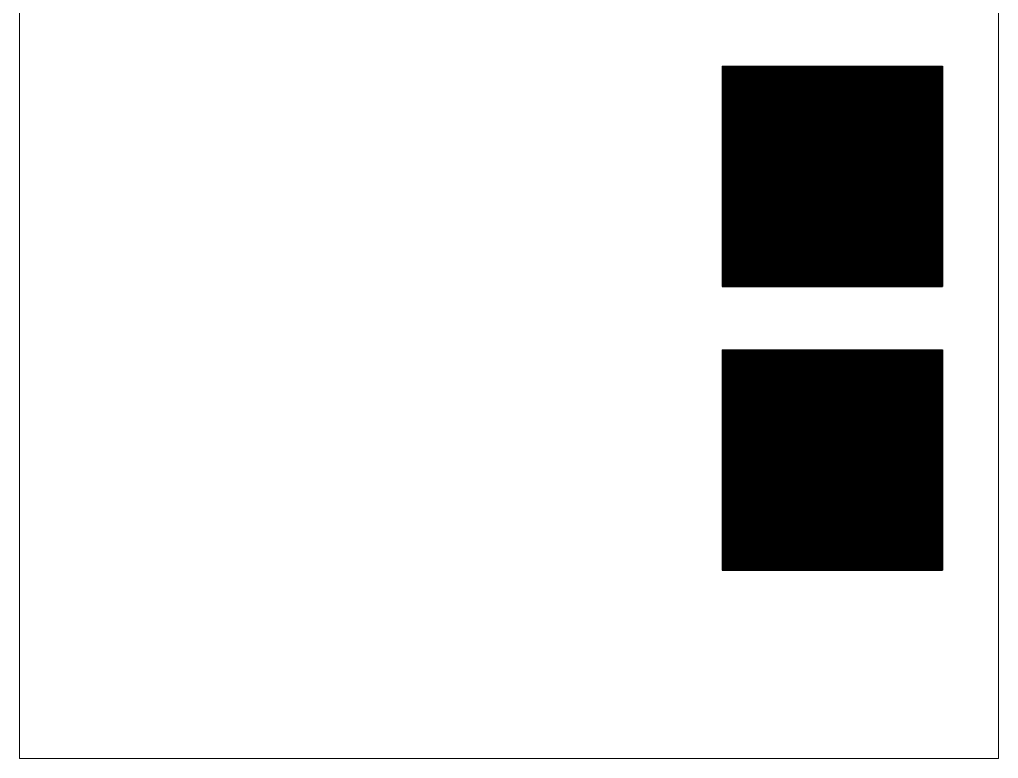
# Model space of a CAD drawing. Header units: millimetres. Extents: x 43.3 to 83.3, y 94.2 to 164.2.
# Drawn here: x 43.29 to 83.29, y 94.21 to 124.4 of the extents above; entities that cross this region are included whole.
import ezdxf

# ---------------------------------------------------------------- set-up
doc = ezdxf.new("R2010")
doc.units = ezdxf.units.MM
doc.layers.add('Rasters', color=6, linetype='Continuous')

msp = doc.modelspace()

# ---------------------------------------------------------------- linework, layer by layer
at = {"layer": 'Rasters', "linetype": 'Continuous', "lineweight": 0}
for p, q in [((43.292, 94.211), (43.292, 164.211)), ((83.292, 164.211), (83.292, 94.211)), ((83.292, 94.211), (43.292, 94.211))]:
    msp.add_line(p, q, dxfattribs=at)
at = {"layer": 'Rasters'}
for p, q in [((72, 122.5), (72, 113.5)), ((72, 122.5), (81, 122.5)), ((72, 122.45), (81, 122.45)), ((72, 122.4), (81, 122.4)), ((72.05, 122.5), (72.05, 113.5)), ((72.1, 122.5), (72.1, 113.5)), ((72.15, 122.5), (72.15, 113.5)), ((72.2, 122.5), (72.2, 113.5)), ((72.25, 122.5), (72.25, 113.5)), ((72.3, 122.5), (72.3, 113.5)), ((72.35, 122.5), (72.35, 113.5)), ((72.4, 122.5), (72.4, 113.5)), ((72.45, 122.5), (72.45, 113.5)), ((72.5, 122.5), (72.5, 113.5)), ((72.55, 122.5), (72.55, 113.5)), ((72.6, 122.5), (72.6, 113.5)), ((72.65, 122.5), (72.65, 113.5)), ((72.7, 122.5), (72.7, 113.5)), ((72.75, 122.5), (72.75, 113.5)), ((72.8, 122.5), (72.8, 113.5)), ((72.85, 122.5), (72.85, 113.5)), ((72.9, 122.5), (72.9, 113.5)), ((72.95, 122.5), (72.95, 113.5)), ((73, 122.5), (73, 113.5)), ((73.05, 122.5), (73.05, 113.5)), ((73.1, 122.5), (73.1, 113.5)), ((73.15, 122.5), (73.15, 113.5)), ((73.2, 122.5), (73.2, 113.5)), ((73.25, 122.5), (73.25, 113.5)), ((73.3, 122.5), (73.3, 113.5)), ((73.35, 122.5), (73.35, 113.5)), ((73.4, 122.5), (73.4, 113.5)), ((73.45, 122.5), (73.45, 113.5)), ((73.5, 122.5), (73.5, 113.5)), ((73.55, 122.5), (73.55, 113.5)), ((73.6, 122.5), (73.6, 113.5)), ((73.65, 122.5), (73.65, 113.5)), ((73.7, 122.5), (73.7, 113.5)), ((73.75, 122.5), (73.75, 113.5)), ((73.8, 122.5), (73.8, 113.5)), ((73.85, 122.5), (73.85, 113.5)), ((73.9, 122.5), (73.9, 113.5)), ((73.95, 122.5), (73.95, 113.5)), ((74, 122.5), (74, 113.5)), ((74.05, 122.5), (74.05, 113.5)), ((74.1, 122.5), (74.1, 113.5)), ((74.15, 122.5), (74.15, 113.5)), ((74.2, 122.5), (74.2, 113.5)), ((74.25, 122.5), (74.25, 113.5)), ((74.3, 122.5), (74.3, 113.5)), ((74.35, 122.5), (74.35, 113.5)), ((74.4, 122.5), (74.4, 113.5)), ((74.45, 122.5), (74.45, 113.5)), ((74.5, 122.5), (74.5, 113.5)), ((74.55, 122.5), (74.55, 113.5)), ((74.6, 122.5), (74.6, 113.5)), ((74.65, 122.5), (74.65, 113.5)), ((74.7, 122.5), (74.7, 113.5)), ((74.75, 122.5), (74.75, 113.5)), ((74.8, 122.5), (74.8, 113.5)), ((74.85, 122.5), (74.85, 113.5)), ((74.9, 122.5), (74.9, 113.5)), ((74.95, 122.5), (74.95, 113.5)), ((75, 122.5), (75, 113.5)), ((75.05, 122.5), (75.05, 113.5)), ((75.1, 122.5), (75.1, 113.5)), ((75.15, 122.5), (75.15, 113.5)), ((75.2, 122.5), (75.2, 113.5)), ((75.25, 122.5), (75.25, 113.5)), ((75.3, 122.5), (75.3, 113.5)), ((75.35, 122.5), (75.35, 113.5)), ((75.4, 122.5), (75.4, 113.5)), ((75.45, 122.5), (75.45, 113.5)), ((75.5, 122.5), (75.5, 113.5)), ((75.55, 122.5), (75.55, 113.5)), ((75.6, 122.5), (75.6, 113.5)), ((75.65, 122.5), (75.65, 113.5)), ((75.7, 122.5), (75.7, 113.5)), ((75.75, 122.5), (75.75, 113.5)), ((75.8, 122.5), (75.8, 113.5)), ((75.85, 122.5), (75.85, 113.5)), ((75.9, 122.5), (75.9, 113.5)), ((75.95, 122.5), (75.95, 113.5)), ((76, 122.5), (76, 113.5)), ((76.05, 122.5), (76.05, 113.5)), ((76.1, 122.5), (76.1, 113.5)), ((76.15, 122.5), (76.15, 113.5)), ((76.2, 122.5), (76.2, 113.5)), ((76.25, 122.5), (76.25, 113.5)), ((76.3, 122.5), (76.3, 113.5)), ((76.35, 122.5), (76.35, 113.5)), ((76.4, 122.5), (76.4, 113.5)), ((76.45, 122.5), (76.45, 113.5)), ((76.5, 122.5), (76.5, 113.5)), ((76.55, 122.5), (76.55, 113.5)), ((76.6, 122.5), (76.6, 113.5)), ((76.65, 122.5), (76.65, 113.5)), ((76.7, 122.5), (76.7, 113.5)), ((76.75, 122.5), (76.75, 113.5)), ((76.8, 122.5), (76.8, 113.5)), ((76.85, 122.5), (76.85, 113.5)), ((76.9, 122.5), (76.9, 113.5)), ((76.95, 122.5), (76.95, 113.5)), ((77, 122.5), (77, 113.5)), ((77.05, 122.5), (77.05, 113.5)), ((77.1, 122.5), (77.1, 113.5)), ((77.15, 122.5), (77.15, 113.5)), ((77.2, 122.5), (77.2, 113.5)), ((77.25, 122.5), (77.25, 113.5)), ((77.3, 122.5), (77.3, 113.5)), ((77.35, 122.5), (77.35, 113.5)), ((77.4, 122.5), (77.4, 113.5)), ((77.45, 122.5), (77.45, 113.5)), ((77.5, 122.5), (77.5, 113.5)), ((77.55, 122.5), (77.55, 113.5)), ((77.6, 122.5), (77.6, 113.5)), ((77.65, 122.5), (77.65, 113.5)), ((77.7, 122.5), (77.7, 113.5)), ((77.75, 122.5), (77.75, 113.5)), ((77.8, 122.5), (77.8, 113.5)), ((77.85, 122.5), (77.85, 113.5)), ((77.9, 122.5), (77.9, 113.5)), ((77.95, 122.5), (77.95, 113.5)), ((78, 122.5), (78, 113.5)), ((78.05, 122.5), (78.05, 113.5)), ((78.1, 122.5), (78.1, 113.5)), ((78.15, 122.5), (78.15, 113.5)), ((78.2, 122.5), (78.2, 113.5)), ((78.25, 122.5), (78.25, 113.5)), ((78.3, 122.5), (78.3, 113.5)), ((78.35, 122.5), (78.35, 113.5)), ((78.4, 122.5), (78.4, 113.5)), ((78.45, 122.5), (78.45, 113.5)), ((78.5, 122.5), (78.5, 113.5)), ((78.55, 122.5), (78.55, 113.5)), ((78.6, 122.5), (78.6, 113.5)), ((78.65, 122.5), (78.65, 113.5)), ((78.7, 122.5), (78.7, 113.5)), ((78.75, 122.5), (78.75, 113.5)), ((78.8, 122.5), (78.8, 113.5)), ((78.85, 122.5), (78.85, 113.5)), ((78.9, 122.5), (78.9, 113.5)), ((78.95, 122.5), (78.95, 113.5)), ((79, 122.5), (79, 113.5)), ((79.05, 122.5), (79.05, 113.5)), ((79.1, 122.5), (79.1, 113.5)), ((79.15, 122.5), (79.15, 113.5)), ((79.2, 122.5), (79.2, 113.5)), ((79.25, 122.5), (79.25, 113.5)), ((79.3, 122.5), (79.3, 113.5)), ((79.35, 122.5), (79.35, 113.5)), ((79.4, 122.5), (79.4, 113.5)), ((79.45, 122.5), (79.45, 113.5)), ((79.5, 122.5), (79.5, 113.5)), ((79.55, 122.5), (79.55, 113.5)), ((79.6, 122.5), (79.6, 113.5)), ((79.65, 122.5), (79.65, 113.5)), ((79.7, 122.5), (79.7, 113.5)), ((79.75, 122.5), (79.75, 113.5)), ((79.8, 122.5), (79.8, 113.5)), ((79.85, 122.5), (79.85, 113.5)), ((79.9, 122.5), (79.9, 113.5)), ((79.95, 122.5), (79.95, 113.5)), ((80, 122.5), (80, 113.5)), ((80.05, 122.5), (80.05, 113.5)), ((80.1, 122.5), (80.1, 113.5)), ((80.15, 122.5), (80.15, 113.5)), ((80.2, 122.5), (80.2, 113.5)), ((80.25, 122.5), (80.25, 113.5)), ((80.3, 122.5), (80.3, 113.5)), ((80.35, 122.5), (80.35, 113.5)), ((80.4, 122.5), (80.4, 113.5)), ((80.45, 122.5), (80.45, 113.5)), ((80.5, 122.5), (80.5, 113.5)), ((80.55, 122.5), (80.55, 113.5)), ((80.6, 122.5), (80.6, 113.5)), ((80.65, 122.5), (80.65, 113.5)), ((80.7, 122.5), (80.7, 113.5)), ((80.75, 122.5), (80.75, 113.5)), ((80.8, 122.5), (80.8, 113.5)), ((80.85, 122.5), (80.85, 113.5)), ((80.9, 122.5), (80.9, 113.5)), ((80.95, 122.5), (80.95, 113.5)), ((81, 122.5), (81, 113.5)), ((72, 122.35), (81, 122.35)), ((72, 122.3), (81, 122.3)), ((72, 122.25), (81, 122.25)), ((72, 122.2), (81, 122.2)), ((72, 122.15), (81, 122.15)), ((72, 122.1), (81, 122.1)), ((72, 122.05), (81, 122.05)), ((72, 122), (81, 122)), ((72, 121.95), (81, 121.95)), ((72, 121.9), (81, 121.9)), ((72, 121.85), (81, 121.85)), ((72, 121.8), (81, 121.8)), ((72, 121.75), (81, 121.75)), ((72, 121.7), (81, 121.7)), ((72, 121.65), (81, 121.65)), ((72, 121.6), (81, 121.6)), ((72, 121.55), (81, 121.55)), ((72, 121.5), (81, 121.5)), ((72, 121.45), (81, 121.45)), ((72, 121.4), (81, 121.4)), ((72, 121.35), (81, 121.35)), ((72, 121.3), (81, 121.3)), ((72, 121.25), (81, 121.25)), ((72, 121.2), (81, 121.2)), ((72, 121.15), (81, 121.15)), ((72, 121.1), (81, 121.1)), ((72, 121.05), (81, 121.05)), ((72, 121), (81, 121)), ((72, 120.95), (81, 120.95)), ((72, 120.9), (81, 120.9)), ((72, 120.85), (81, 120.85)), ((72, 120.8), (81, 120.8)), ((72, 120.75), (81, 120.75)), ((72, 120.7), (81, 120.7)), ((72, 120.65), (81, 120.65)), ((72, 120.6), (81, 120.6)), ((72, 120.55), (81, 120.55)), ((72, 120.5), (81, 120.5)), ((72, 120.45), (81, 120.45)), ((72, 120.4), (81, 120.4)), ((72, 120.35), (81, 120.35)), ((72, 120.3), (81, 120.3)), ((72, 120.25), (81, 120.25)), ((72, 120.2), (81, 120.2)), ((72, 120.15), (81, 120.15)), ((72, 120.1), (81, 120.1)), ((72, 120.05), (81, 120.05)), ((72, 120), (81, 120)), ((72, 119.95), (81, 119.95)), ((72, 119.9), (81, 119.9)), ((72, 119.85), (81, 119.85)), ((72, 119.8), (81, 119.8)), ((72, 119.75), (81, 119.75)), ((72, 119.7), (81, 119.7)), ((72, 119.65), (81, 119.65)), ((72, 119.6), (81, 119.6)), ((72, 119.55), (81, 119.55)), ((72, 119.5), (81, 119.5)), ((72, 119.45), (81, 119.45)), ((72, 119.4), (81, 119.4)), ((72, 119.35), (81, 119.35)), ((72, 119.3), (81, 119.3)), ((72, 119.25), (81, 119.25)), ((72, 119.2), (81, 119.2)), ((72, 119.15), (81, 119.15)), ((72, 119.1), (81, 119.1)), ((72, 119.05), (81, 119.05)), ((72, 119), (81, 119)), ((72, 118.95), (81, 118.95)), ((72, 118.9), (81, 118.9)), ((72, 118.85), (81, 118.85)), ((72, 118.8), (81, 118.8)), ((72, 118.75), (81, 118.75)), ((72, 118.7), (81, 118.7)), ((72, 118.65), (81, 118.65)), ((72, 118.6), (81, 118.6)), ((72, 118.55), (81, 118.55)), ((72, 118.5), (81, 118.5)), ((72, 118.45), (81, 118.45)), ((72, 118.4), (81, 118.4)), ((72, 118.35), (81, 118.35)), ((72, 118.3), (81, 118.3)), ((72, 118.25), (81, 118.25)), ((72, 118.2), (81, 118.2)), ((72, 118.15), (81, 118.15)), ((72, 118.1), (81, 118.1)), ((72, 118.05), (81, 118.05)), ((72, 118), (81, 118)), ((72, 117.95), (81, 117.95)), ((72, 117.9), (81, 117.9)), ((72, 117.85), (81, 117.85)), ((72, 117.8), (81, 117.8)), ((72, 117.75), (81, 117.75)), ((72, 117.7), (81, 117.7)), ((72, 117.65), (81, 117.65)), ((72, 117.6), (81, 117.6)), ((72, 117.55), (81, 117.55)), ((72, 117.5), (81, 117.5)), ((72, 117.45), (81, 117.45)), ((72, 117.4), (81, 117.4)), ((72, 117.35), (81, 117.35)), ((72, 117.3), (81, 117.3)), ((72, 117.25), (81, 117.25)), ((72, 117.2), (81, 117.2)), ((72, 117.15), (81, 117.15)), ((72, 117.1), (81, 117.1)), ((72, 117.05), (81, 117.05)), ((72, 117), (81, 117)), ((72, 116.95), (81, 116.95)), ((72, 116.9), (81, 116.9)), ((72, 116.85), (81, 116.85)), ((72, 116.8), (81, 116.8)), ((72, 116.75), (81, 116.75)), ((72, 116.7), (81, 116.7)), ((72, 116.65), (81, 116.65)), ((72, 116.6), (81, 116.6)), ((72, 116.55), (81, 116.55)), ((72, 116.5), (81, 116.5)), ((72, 116.45), (81, 116.45)), ((72, 116.4), (81, 116.4)), ((72, 116.35), (81, 116.35)), ((72, 116.3), (81, 116.3)), ((72, 116.25), (81, 116.25)), ((72, 116.2), (81, 116.2)), ((72, 116.15), (81, 116.15)), ((72, 116.1), (81, 116.1)), ((72, 116.05), (81, 116.05)), ((72, 116), (81, 116)), ((72, 115.95), (81, 115.95)), ((72, 115.9), (81, 115.9)), ((72, 115.85), (81, 115.85)), ((72, 115.8), (81, 115.8)), ((72, 115.75), (81, 115.75)), ((72, 115.7), (81, 115.7)), ((72, 115.65), (81, 115.65)), ((72, 115.6), (81, 115.6)), ((72, 115.55), (81, 115.55)), ((72, 115.5), (81, 115.5)), ((72, 115.45), (81, 115.45)), ((72, 115.4), (81, 115.4)), ((72, 115.35), (81, 115.35)), ((72, 115.3), (81, 115.3)), ((72, 115.25), (81, 115.25)), ((72, 115.2), (81, 115.2)), ((72, 115.15), (81, 115.15)), ((72, 115.1), (81, 115.1)), ((72, 115.05), (81, 115.05)), ((72, 115), (81, 115)), ((72, 114.95), (81, 114.95)), ((72, 114.9), (81, 114.9)), ((72, 114.85), (81, 114.85)), ((72, 114.8), (81, 114.8)), ((72, 114.75), (81, 114.75)), ((72, 114.7), (81, 114.7)), ((72, 114.65), (81, 114.65)), ((72, 114.6), (81, 114.6)), ((72, 114.55), (81, 114.55)), ((72, 114.5), (81, 114.5)), ((72, 114.45), (81, 114.45)), ((72, 114.4), (81, 114.4)), ((72, 114.35), (81, 114.35)), ((72, 114.3), (81, 114.3)), ((72, 114.25), (81, 114.25)), ((72, 114.2), (81, 114.2)), ((72, 114.15), (81, 114.15)), ((72, 114.1), (81, 114.1)), ((72, 114.05), (81, 114.05)), ((72, 114), (81, 114)), ((72, 113.95), (81, 113.95)), ((72, 113.9), (81, 113.9)), ((72, 113.85), (81, 113.85)), ((72, 113.8), (81, 113.8)), ((72, 113.75), (81, 113.75)), ((72, 113.7), (81, 113.7)), ((72, 113.65), (81, 113.65)), ((72, 113.6), (81, 113.6)), ((72, 113.55), (81, 113.55)), ((72, 113.5), (81, 113.5)), ((72, 110.9), (72, 101.9)), ((72, 110.9), (81, 110.9)), ((72, 110.85), (81, 110.85)), ((72, 110.8), (81, 110.8)), ((72.05, 110.9), (72.05, 101.9)), ((72.1, 110.9), (72.1, 101.9)), ((72.15, 110.9), (72.15, 101.9)), ((72.2, 110.9), (72.2, 101.9)), ((72.25, 110.9), (72.25, 101.9)), ((72.3, 110.9), (72.3, 101.9)), ((72.35, 110.9), (72.35, 101.9)), ((72.4, 110.9), (72.4, 101.9)), ((72.45, 110.9), (72.45, 101.9)), ((72.5, 110.9), (72.5, 101.9)), ((72.55, 110.9), (72.55, 101.9)), ((72.6, 110.9), (72.6, 101.9)), ((72.65, 110.9), (72.65, 101.9)), ((72.7, 110.9), (72.7, 101.9)), ((72.75, 110.9), (72.75, 101.9)), ((72.8, 110.9), (72.8, 101.9)), ((72.85, 110.9), (72.85, 101.9)), ((72.9, 110.9), (72.9, 101.9)), ((72.95, 110.9), (72.95, 101.9)), ((73, 110.9), (73, 101.9)), ((73.05, 110.9), (73.05, 101.9)), ((73.1, 110.9), (73.1, 101.9)), ((73.15, 110.9), (73.15, 101.9)), ((73.2, 110.9), (73.2, 101.9)), ((73.25, 110.9), (73.25, 101.9)), ((73.3, 110.9), (73.3, 101.9)), ((73.35, 110.9), (73.35, 101.9)), ((73.4, 110.9), (73.4, 101.9)), ((73.45, 110.9), (73.45, 101.9)), ((73.5, 110.9), (73.5, 101.9)), ((73.55, 110.9), (73.55, 101.9)), ((73.6, 110.9), (73.6, 101.9)), ((73.65, 110.9), (73.65, 101.9)), ((73.7, 110.9), (73.7, 101.9)), ((73.75, 110.9), (73.75, 101.9)), ((73.8, 110.9), (73.8, 101.9)), ((73.85, 110.9), (73.85, 101.9)), ((73.9, 110.9), (73.9, 101.9)), ((73.95, 110.9), (73.95, 101.9)), ((74, 110.9), (74, 101.9)), ((74.05, 110.9), (74.05, 101.9)), ((74.1, 110.9), (74.1, 101.9)), ((74.15, 110.9), (74.15, 101.9)), ((74.2, 110.9), (74.2, 101.9)), ((74.25, 110.9), (74.25, 101.9)), ((74.3, 110.9), (74.3, 101.9)), ((74.35, 110.9), (74.35, 101.9)), ((74.4, 110.9), (74.4, 101.9)), ((74.45, 110.9), (74.45, 101.9)), ((74.5, 110.9), (74.5, 101.9)), ((74.55, 110.9), (74.55, 101.9)), ((74.6, 110.9), (74.6, 101.9)), ((74.65, 110.9), (74.65, 101.9)), ((74.7, 110.9), (74.7, 101.9)), ((74.75, 110.9), (74.75, 101.9)), ((74.8, 110.9), (74.8, 101.9)), ((74.85, 110.9), (74.85, 101.9)), ((74.9, 110.9), (74.9, 101.9)), ((74.95, 110.9), (74.95, 101.9)), ((75, 110.9), (75, 101.9)), ((75.05, 110.9), (75.05, 101.9)), ((75.1, 110.9), (75.1, 101.9)), ((75.15, 110.9), (75.15, 101.9)), ((75.2, 110.9), (75.2, 101.9)), ((75.25, 110.9), (75.25, 101.9)), ((75.3, 110.9), (75.3, 101.9)), ((75.35, 110.9), (75.35, 101.9)), ((75.4, 110.9), (75.4, 101.9)), ((75.45, 110.9), (75.45, 101.9)), ((75.5, 110.9), (75.5, 101.9)), ((75.55, 110.9), (75.55, 101.9)), ((75.6, 110.9), (75.6, 101.9)), ((75.65, 110.9), (75.65, 101.9)), ((75.7, 110.9), (75.7, 101.9)), ((75.75, 110.9), (75.75, 101.9)), ((75.8, 110.9), (75.8, 101.9)), ((75.85, 110.9), (75.85, 101.9)), ((75.9, 110.9), (75.9, 101.9)), ((75.95, 110.9), (75.95, 101.9)), ((76, 110.9), (76, 101.9)), ((76.05, 110.9), (76.05, 101.9)), ((76.1, 110.9), (76.1, 101.9)), ((76.15, 110.9), (76.15, 101.9)), ((76.2, 110.9), (76.2, 101.9)), ((76.25, 110.9), (76.25, 101.9)), ((76.3, 110.9), (76.3, 101.9)), ((76.35, 110.9), (76.35, 101.9)), ((76.4, 110.9), (76.4, 101.9)), ((76.45, 110.9), (76.45, 101.9)), ((76.5, 110.9), (76.5, 101.9)), ((76.55, 110.9), (76.55, 101.9)), ((76.6, 110.9), (76.6, 101.9)), ((76.65, 110.9), (76.65, 101.9)), ((76.7, 110.9), (76.7, 101.9)), ((76.75, 110.9), (76.75, 101.9)), ((76.8, 110.9), (76.8, 101.9)), ((76.85, 110.9), (76.85, 101.9)), ((76.9, 110.9), (76.9, 101.9)), ((76.95, 110.9), (76.95, 101.9)), ((77, 110.9), (77, 101.9)), ((77.05, 110.9), (77.05, 101.9)), ((77.1, 110.9), (77.1, 101.9)), ((77.15, 110.9), (77.15, 101.9)), ((77.2, 110.9), (77.2, 101.9)), ((77.25, 110.9), (77.25, 101.9)), ((77.3, 110.9), (77.3, 101.9)), ((77.35, 110.9), (77.35, 101.9)), ((77.4, 110.9), (77.4, 101.9)), ((77.45, 110.9), (77.45, 101.9)), ((77.5, 110.9), (77.5, 101.9)), ((77.55, 110.9), (77.55, 101.9)), ((77.6, 110.9), (77.6, 101.9)), ((77.65, 110.9), (77.65, 101.9)), ((77.7, 110.9), (77.7, 101.9)), ((77.75, 110.9), (77.75, 101.9)), ((77.8, 110.9), (77.8, 101.9)), ((77.85, 110.9), (77.85, 101.9)), ((77.9, 110.9), (77.9, 101.9)), ((77.95, 110.9), (77.95, 101.9)), ((78, 110.9), (78, 101.9)), ((78.05, 110.9), (78.05, 101.9)), ((78.1, 110.9), (78.1, 101.9)), ((78.15, 110.9), (78.15, 101.9)), ((78.2, 110.9), (78.2, 101.9)), ((78.25, 110.9), (78.25, 101.9)), ((78.3, 110.9), (78.3, 101.9)), ((78.35, 110.9), (78.35, 101.9)), ((78.4, 110.9), (78.4, 101.9)), ((78.45, 110.9), (78.45, 101.9)), ((78.5, 110.9), (78.5, 101.9)), ((78.55, 110.9), (78.55, 101.9)), ((78.6, 110.9), (78.6, 101.9)), ((78.65, 110.9), (78.65, 101.9)), ((78.7, 110.9), (78.7, 101.9)), ((78.75, 110.9), (78.75, 101.9)), ((78.8, 110.9), (78.8, 101.9)), ((78.85, 110.9), (78.85, 101.9)), ((78.9, 110.9), (78.9, 101.9)), ((78.95, 110.9), (78.95, 101.9)), ((79, 110.9), (79, 101.9)), ((79.05, 110.9), (79.05, 101.9)), ((79.1, 110.9), (79.1, 101.9)), ((79.15, 110.9), (79.15, 101.9)), ((79.2, 110.9), (79.2, 101.9)), ((79.25, 110.9), (79.25, 101.9)), ((79.3, 110.9), (79.3, 101.9)), ((79.35, 110.9), (79.35, 101.9)), ((79.4, 110.9), (79.4, 101.9)), ((79.45, 110.9), (79.45, 101.9)), ((79.5, 110.9), (79.5, 101.9)), ((79.55, 110.9), (79.55, 101.9)), ((79.6, 110.9), (79.6, 101.9)), ((79.65, 110.9), (79.65, 101.9)), ((79.7, 110.9), (79.7, 101.9)), ((79.75, 110.9), (79.75, 101.9)), ((79.8, 110.9), (79.8, 101.9)), ((79.85, 110.9), (79.85, 101.9)), ((79.9, 110.9), (79.9, 101.9)), ((79.95, 110.9), (79.95, 101.9)), ((80, 110.9), (80, 101.9)), ((80.05, 110.9), (80.05, 101.9)), ((80.1, 110.9), (80.1, 101.9)), ((80.15, 110.9), (80.15, 101.9)), ((80.2, 110.9), (80.2, 101.9)), ((80.25, 110.9), (80.25, 101.9)), ((80.3, 110.9), (80.3, 101.9)), ((80.35, 110.9), (80.35, 101.9)), ((80.4, 110.9), (80.4, 101.9)), ((80.45, 110.9), (80.45, 101.9)), ((80.5, 110.9), (80.5, 101.9)), ((80.55, 110.9), (80.55, 101.9)), ((80.6, 110.9), (80.6, 101.9)), ((80.65, 110.9), (80.65, 101.9)), ((80.7, 110.9), (80.7, 101.9)), ((80.75, 110.9), (80.75, 101.9)), ((80.8, 110.9), (80.8, 101.9)), ((80.85, 110.9), (80.85, 101.9)), ((80.9, 110.9), (80.9, 101.9)), ((80.95, 110.9), (80.95, 101.9)), ((81, 110.9), (81, 101.9)), ((72, 110.75), (81, 110.75)), ((72, 110.7), (81, 110.7)), ((72, 110.65), (81, 110.65)), ((72, 110.6), (81, 110.6)), ((72, 110.55), (81, 110.55)), ((72, 110.5), (81, 110.5)), ((72, 110.45), (81, 110.45)), ((72, 110.4), (81, 110.4)), ((72, 110.35), (81, 110.35)), ((72, 110.3), (81, 110.3)), ((72, 110.25), (81, 110.25)), ((72, 110.2), (81, 110.2)), ((72, 110.15), (81, 110.15)), ((72, 110.1), (81, 110.1)), ((72, 110.05), (81, 110.05)), ((72, 110), (81, 110)), ((72, 109.95), (81, 109.95)), ((72, 109.9), (81, 109.9)), ((72, 109.85), (81, 109.85)), ((72, 109.8), (81, 109.8)), ((72, 109.75), (81, 109.75)), ((72, 109.7), (81, 109.7)), ((72, 109.65), (81, 109.65)), ((72, 109.6), (81, 109.6)), ((72, 109.55), (81, 109.55)), ((72, 109.5), (81, 109.5)), ((72, 109.45), (81, 109.45)), ((72, 109.4), (81, 109.4)), ((72, 109.35), (81, 109.35)), ((72, 109.3), (81, 109.3)), ((72, 109.25), (81, 109.25)), ((72, 109.2), (81, 109.2)), ((72, 109.15), (81, 109.15)), ((72, 109.1), (81, 109.1)), ((72, 109.05), (81, 109.05)), ((72, 109), (81, 109)), ((72, 108.95), (81, 108.95)), ((72, 108.9), (81, 108.9)), ((72, 108.85), (81, 108.85)), ((72, 108.8), (81, 108.8)), ((72, 108.75), (81, 108.75)), ((72, 108.7), (81, 108.7)), ((72, 108.65), (81, 108.65)), ((72, 108.6), (81, 108.6)), ((72, 108.55), (81, 108.55)), ((72, 108.5), (81, 108.5)), ((72, 108.45), (81, 108.45)), ((72, 108.4), (81, 108.4)), ((72, 108.35), (81, 108.35)), ((72, 108.3), (81, 108.3)), ((72, 108.25), (81, 108.25)), ((72, 108.2), (81, 108.2)), ((72, 108.15), (81, 108.15)), ((72, 108.1), (81, 108.1)), ((72, 108.05), (81, 108.05)), ((72, 108), (81, 108)), ((72, 107.95), (81, 107.95)), ((72, 107.9), (81, 107.9)), ((72, 107.85), (81, 107.85)), ((72, 107.8), (81, 107.8)), ((72, 107.75), (81, 107.75)), ((72, 107.7), (81, 107.7)), ((72, 107.65), (81, 107.65)), ((72, 107.6), (81, 107.6)), ((72, 107.55), (81, 107.55)), ((72, 107.5), (81, 107.5)), ((72, 107.45), (81, 107.45)), ((72, 107.4), (81, 107.4)), ((72, 107.35), (81, 107.35)), ((72, 107.3), (81, 107.3)), ((72, 107.25), (81, 107.25)), ((72, 107.2), (81, 107.2)), ((72, 107.15), (81, 107.15)), ((72, 107.1), (81, 107.1)), ((72, 107.05), (81, 107.05)), ((72, 107), (81, 107)), ((72, 106.95), (81, 106.95)), ((72, 106.9), (81, 106.9)), ((72, 106.85), (81, 106.85)), ((72, 106.8), (81, 106.8)), ((72, 106.75), (81, 106.75)), ((72, 106.7), (81, 106.7)), ((72, 106.65), (81, 106.65)), ((72, 106.6), (81, 106.6)), ((72, 106.55), (81, 106.55)), ((72, 106.5), (81, 106.5)), ((72, 106.45), (81, 106.45)), ((72, 106.4), (81, 106.4)), ((72, 106.35), (81, 106.35)), ((72, 106.3), (81, 106.3)), ((72, 106.25), (81, 106.25)), ((72, 106.2), (81, 106.2)), ((72, 106.15), (81, 106.15)), ((72, 106.1), (81, 106.1)), ((72, 106.05), (81, 106.05)), ((72, 106), (81, 106)), ((72, 105.95), (81, 105.95)), ((72, 105.9), (81, 105.9)), ((72, 105.85), (81, 105.85)), ((72, 105.8), (81, 105.8)), ((72, 105.75), (81, 105.75)), ((72, 105.7), (81, 105.7)), ((72, 105.65), (81, 105.65)), ((72, 105.6), (81, 105.6)), ((72, 105.55), (81, 105.55)), ((72, 105.5), (81, 105.5)), ((72, 105.45), (81, 105.45)), ((72, 105.4), (81, 105.4)), ((72, 105.35), (81, 105.35)), ((72, 105.3), (81, 105.3)), ((72, 105.25), (81, 105.25)), ((72, 105.2), (81, 105.2)), ((72, 105.15), (81, 105.15)), ((72, 105.1), (81, 105.1)), ((72, 105.05), (81, 105.05)), ((72, 105), (81, 105)), ((72, 104.95), (81, 104.95)), ((72, 104.9), (81, 104.9)), ((72, 104.85), (81, 104.85)), ((72, 104.8), (81, 104.8)), ((72, 104.75), (81, 104.75)), ((72, 104.7), (81, 104.7)), ((72, 104.65), (81, 104.65)), ((72, 104.6), (81, 104.6)), ((72, 104.55), (81, 104.55)), ((72, 104.5), (81, 104.5)), ((72, 104.45), (81, 104.45)), ((72, 104.4), (81, 104.4)), ((72, 104.35), (81, 104.35)), ((72, 104.3), (81, 104.3)), ((72, 104.25), (81, 104.25)), ((72, 104.2), (81, 104.2)), ((72, 104.15), (81, 104.15)), ((72, 104.1), (81, 104.1)), ((72, 104.05), (81, 104.05)), ((72, 104), (81, 104)), ((72, 103.95), (81, 103.95)), ((72, 103.9), (81, 103.9)), ((72, 103.85), (81, 103.85)), ((72, 103.8), (81, 103.8)), ((72, 103.75), (81, 103.75)), ((72, 103.7), (81, 103.7)), ((72, 103.65), (81, 103.65)), ((72, 103.6), (81, 103.6)), ((72, 103.55), (81, 103.55)), ((72, 103.5), (81, 103.5)), ((72, 103.45), (81, 103.45)), ((72, 103.4), (81, 103.4)), ((72, 103.35), (81, 103.35)), ((72, 103.3), (81, 103.3)), ((72, 103.25), (81, 103.25)), ((72, 103.2), (81, 103.2)), ((72, 103.15), (81, 103.15)), ((72, 103.1), (81, 103.1)), ((72, 103.05), (81, 103.05)), ((72, 103), (81, 103)), ((72, 102.95), (81, 102.95)), ((72, 102.9), (81, 102.9)), ((72, 102.85), (81, 102.85)), ((72, 102.8), (81, 102.8)), ((72, 102.75), (81, 102.75)), ((72, 102.7), (81, 102.7)), ((72, 102.65), (81, 102.65)), ((72, 102.6), (81, 102.6)), ((72, 102.55), (81, 102.55)), ((72, 102.5), (81, 102.5)), ((72, 102.45), (81, 102.45)), ((72, 102.4), (81, 102.4)), ((72, 102.35), (81, 102.35)), ((72, 102.3), (81, 102.3)), ((72, 102.25), (81, 102.25)), ((72, 102.2), (81, 102.2)), ((72, 102.15), (81, 102.15)), ((72, 102.1), (81, 102.1)), ((72, 102.05), (81, 102.05)), ((72, 102), (81, 102)), ((72, 101.95), (81, 101.95)), ((72, 101.9), (81, 101.9))]:
    msp.add_line(p, q, dxfattribs=at)

doc.saveas('drawing.dxf')
